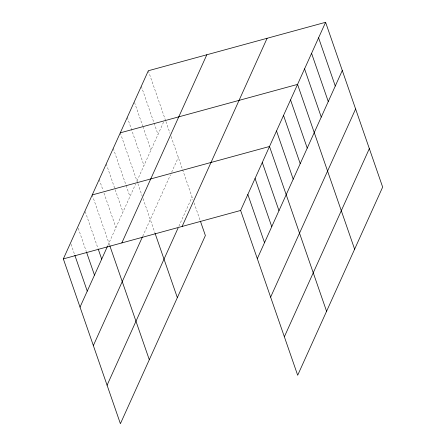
<?xml version="1.0" encoding="UTF-8"?>
<svg xmlns="http://www.w3.org/2000/svg" width="446" height="446" viewBox="0 0 446 446"><rect width="100%" height="100%" fill="white"/><g stroke="black" fill="none" stroke-linecap="round" stroke-linejoin="round"><path stroke-width="0.33" stroke-dasharray="2.23 1.67" d="M107.809 245.59L135.562 184.142M136.967 181.037L163.61 122.048M142.72 236.28L170.483 174.804M171.604 172.323L178.333 157.421M178.879 226.245L192.064 197.065M148.317 70.747L165.689 120.899M165.912 121.552L169.976 133.293M171.108 136.554L192.967 199.674M194.094 202.936L200.193 220.541M141.31 86.268L158.001 134.469M134.525 102.441L142.642 125.889M142.871 126.541L150.988 149.99M127.288 117.315L143.974 165.511M120.275 132.836L137.641 182.994M137.87 183.646L142.157 196.034M143.066 198.643L154.79 232.511M113.262 148.362L125.895 184.834M126.118 185.486L129.953 196.558M106.254 163.883L122.945 212.084M99.241 179.404L103.076 190.481M103.979 193.085L115.932 227.605M92.233 194.93L109.599 245.088M85.231 211.577L98.087 248.701M78.234 228.218L86.357 251.667M71.009 244.213L74.621 254.633"/><path stroke-width="0.67" d="M200.416 221.194L205.383 235.538L120.403 423.7L63.338 258.903L148.317 70.747L325.597 22.3L382.662 187.097L297.683 375.253L240.617 210.462L325.597 22.3M80.029 307.104L107.531 246.203M121.836 242.919L206.821 54.758M93.348 345.578L142.436 236.898M107.079 385.221L178.038 228.112M182.113 226.445L267.098 38.289M257.303 258.658L342.288 70.501M270.627 297.136L355.613 108.975M284.358 336.78L369.338 148.618M120.275 132.836L297.554 84.394L354.62 249.191M92.233 194.93L269.507 146.483L326.572 311.28M63.338 258.903L240.617 210.462M318.589 37.821L335.275 86.022M311.576 53.347L328.267 101.549M304.562 68.868L321.254 117.069M290.541 99.915L307.233 148.117M283.533 115.442L300.219 163.637M276.52 130.962L293.212 179.164M262.287 162.478L278.979 210.679M255.062 178.472L271.753 226.674M247.837 194.467L264.528 242.663M155.013 233.163L177.341 297.633M109.822 245.735L149.299 359.727M98.315 249.353L101.699 259.12M86.58 252.319L94.474 275.115M74.844 255.285L87.249 291.11"/></g></svg>
